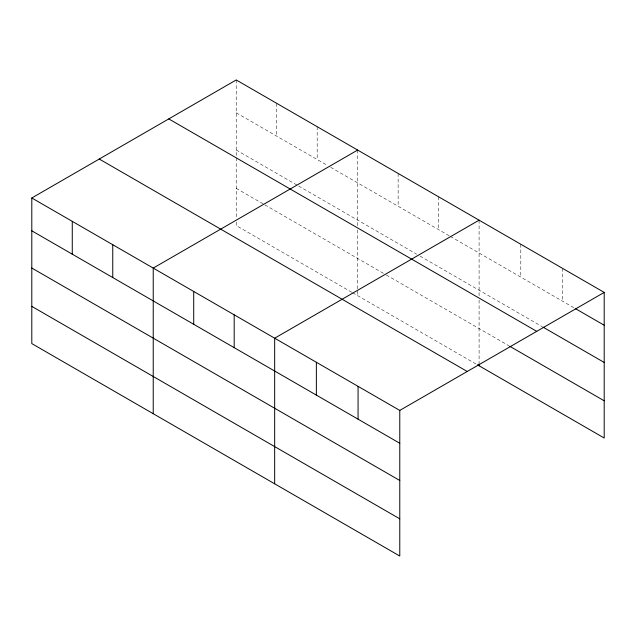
<?xml version="1.0" encoding="UTF-8"?>
<svg xmlns="http://www.w3.org/2000/svg" width="636" height="636" viewBox="0 0 636 636"><rect width="100%" height="100%" fill="white"/><g stroke="black" fill="none" stroke-linecap="round" stroke-linejoin="round"><path stroke-width="0.48" stroke-dasharray="3.18 2.39" d="M236.226 112.787L327.302 165.368M330.672 167.316L449.573 235.964M450.415 236.449L574.411 308.039M236.226 150.009L297.783 185.545M298.634 186.03L416.691 254.193M420.062 256.141L542.071 326.586M236.226 188.351L264.059 204.418M264.902 204.903L385.488 274.521M386.33 275.014L508.88 345.761M351.756 292.266L236.226 225.573L236.226 219.69M352.598 292.759L477.405 364.81M562.494 268.328L562.494 301.154M520.797 244.248L520.797 277.081M479.091 220.175L479.091 296.122M479.091 300.057L479.091 362.846M438.609 196.802L438.609 229.636M398.136 173.437L398.136 206.263M357.663 150.064L357.663 226.011M357.663 229.946L357.663 295.676M317.181 126.699L317.181 159.525M276.708 103.326L276.708 136.16M236.226 79.961L236.226 156.885M236.226 157.871L236.226 218.712"/><path stroke-width="0.95" d="M31.8 197.987L399.774 410.427L399.774 556.039L31.8 343.599L31.8 197.987L236.226 79.961L604.2 292.401L604.2 438.013L477.405 364.81M357.663 150.064L153.228 268.09L153.228 413.702M479.091 220.175L274.665 338.201L274.665 483.813M399.774 410.427L604.2 292.401M575.262 308.532L604.2 325.235M542.921 327.071L604.2 362.448M168.771 118.908L536.736 331.356M509.73 346.254L604.2 400.799M99.264 159.032L467.229 371.48M31.8 230.812L399.774 443.26M31.8 268.034L399.774 480.482M31.8 306.377L399.774 518.825M479.091 363.824L479.091 365.787M358.068 386.354L358.068 419.18M316.362 362.274L316.362 395.107M234.183 314.828L234.183 347.661M193.71 291.463L193.71 324.288M112.755 244.725L112.755 277.55M72.273 221.352L72.273 254.185"/></g></svg>
